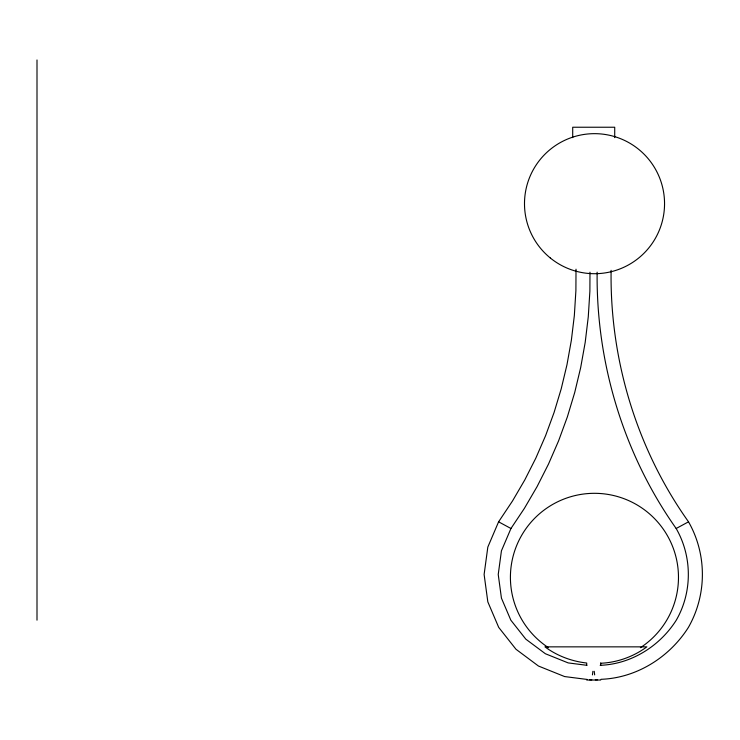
<?xml version="1.0" encoding="UTF-8"?>
<svg xmlns="http://www.w3.org/2000/svg" width="740" height="740" viewBox="0 0 740 740"><rect width="100%" height="100%" fill="white"/><g stroke="black" fill="none" stroke-linecap="round" stroke-linejoin="round"><path stroke-width="1.11" d="M576.016 269.193L575.896 290.709L574.342 315.573L571.363 340.271L566.979 364.718L561.216 388.824L554.075 412.495L545.602 435.629L535.825 458.143L524.78 479.946L512.515 500.962L498.594 521.82L487.827 547.073L484.117 574.471L487.827 601.87L498.704 627.381L515.984 649.267L538.47 666.037L564.62 676.563L587.255 679.459M589.984 272.181L589.882 291.19L588.272 316.84L585.201 342.343L580.678 367.586L574.721 392.478L567.349 416.925L558.598 440.827L548.488 464.091L537.064 486.643L524.383 508.38L510.952 528.499L501.433 550.819L498.233 574.471L501.433 598.124L510.841 620.185L525.816 639.157L545.371 653.735L568.181 662.91L586.94 665.316M591.815 679.801L589.521 679.745M592.444 674.889L592.897 671.3M600.177 665.316C631.183 664.187 659.821 646.177 676.277 620.185C692.427 592.074 692.307 556.591 676.166 528.499L688.524 521.82C636.733 449.069 609.741 359.501 611.111 270.331M597.596 679.745L595.302 679.801M600.991 679.311C636.631 678.025 669.506 657.25 688.413 627.381C706.959 594.803 707.079 554.427 688.524 521.82M600.501 663.262C617.132 662.596 633.459 656.713 646.852 646.852L544.955 646.852C557.109 655.871 571.687 661.347 586.7 663.022L586.709 665.251M586.709 680.032L600.713 680.032M498.594 521.82L510.952 528.499M676.166 528.499C623.635 454.221 596.107 363.035 597.134 272.181M594.211 671.3L594.673 674.889M614.718 137.631L614.718 127.234L572.705 127.234L572.705 137.631M600.713 662.975L600.713 665.251M37 59.968L37 620.157M548.507 647.704A84.027 84.027 0 0 1 531.07 522.163A84.027 84.027 0 0 1 657.814 522.163A84.027 84.027 0 0 1 640.387 647.704M550.329 258.001A70.023 70.023 0 0 0 663.66 214.794A70.023 70.023 0 0 0 569.578 138.251A70.023 70.023 0 0 0 550.329 258.001"/></g></svg>
